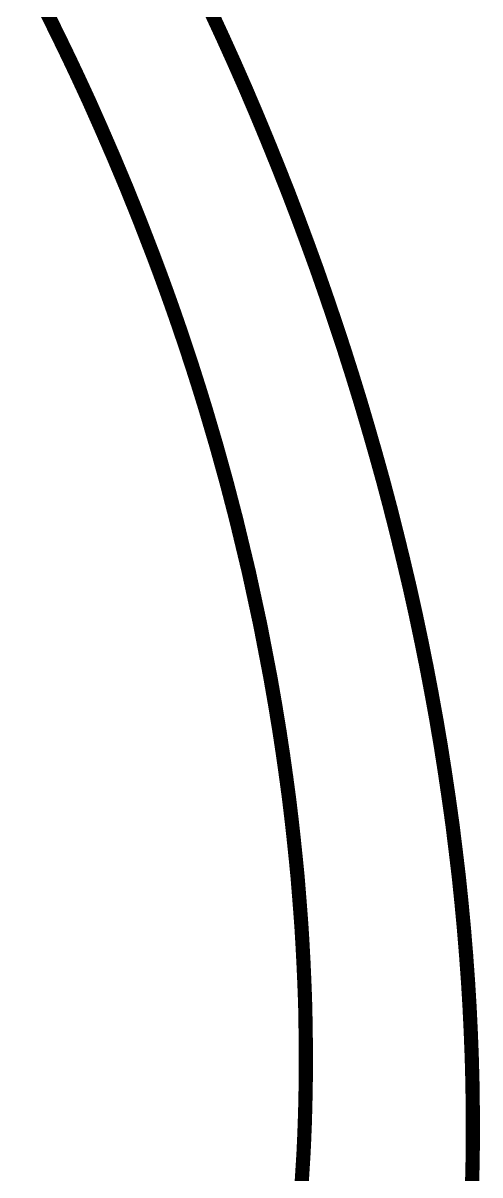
# Model space of a CAD drawing. Header units: millimetres. Extents: x 235 to 830, y 272 to 692.
# Drawn here: x 625.752 to 626.161, y 335.934 to 336.966 of the extents above; entities that cross this region are included whole.
import ezdxf

# ---------------------------------------------------------------- set-up
doc = ezdxf.new("R2010")
doc.units = ezdxf.units.MM
doc.layers.add('Mechanical1', color=6, linetype='Continuous')

msp = doc.modelspace()

# ---------------------------------------------------------------- linework, layer by layer
at = {"layer": 'Mechanical1', "const_width": 0.0127}
for points in [[(625.7586, 337.0048, -0.005724), (625.783, 336.9561)], [(625.783, 336.9561, -0.004381), (625.8011, 336.9184)], [(625.8692, 336.757, -0.00448), (625.8829, 336.7198)], [(625.8829, 336.7198, -0.005246), (625.8979, 336.6764)], [(625.8979, 336.6764, -0.006758), (625.9157, 336.6205)], [(625.9157, 336.6205, -0.012007), (625.9432, 336.5213)], [(625.9432, 336.5213, -0.016913), (625.9737, 336.3803)]]:
    msp.add_lwpolyline(points, format="xyb", dxfattribs=at)
for points in [[(625.9205, 336.9762), (625.931, 336.9535)], [(625.931, 336.9535), (625.9413, 336.9307)], [(625.9413, 336.9307), (625.9514, 336.9078)], [(625.8011, 336.9184), (625.8116, 336.8957)], [(625.9514, 336.9078), (625.9612, 336.8848)], [(625.8116, 336.8957), (625.8226, 336.8709)], [(625.9612, 336.8848), (625.9708, 336.8617)], [(625.8226, 336.8709), (625.8334, 336.846)], [(625.9708, 336.8617), (625.9802, 336.8385)], [(625.8334, 336.846), (625.8447, 336.8191)], [(625.9802, 336.8385), (625.9894, 336.8153)], [(625.8447, 336.8191), (625.8564, 336.7901)], [(625.9894, 336.8153), (625.9983, 336.792)], [(625.8564, 336.7901), (625.8692, 336.757)], [(625.9983, 336.792), (626.007, 336.7686)], [(626.007, 336.7686), (626.0155, 336.7452)], [(626.0155, 336.7452), (626.0237, 336.7217)], [(626.0237, 336.7217), (626.0317, 336.6982)], [(626.0317, 336.6982), (626.0395, 336.6746)], [(626.0395, 336.6746), (626.047, 336.651)], [(626.047, 336.651), (626.0543, 336.6273)], [(626.0543, 336.6273), (626.0613, 336.6036)], [(626.0613, 336.6036), (626.0681, 336.5799)], [(626.0681, 336.5799), (626.0747, 336.5562)], [(626.0747, 336.5562), (626.081, 336.5324)], [(626.081, 336.5324), (626.087, 336.5087)], [(626.087, 336.5087), (626.0928, 336.4849)], [(626.0928, 336.4849), (626.0984, 336.4612)], [(626.0984, 336.4612), (626.1037, 336.4374)], [(626.1037, 336.4374), (626.1087, 336.4137)], [(626.1087, 336.4137), (626.1135, 336.39)], [(626.1135, 336.39), (626.118, 336.3663)], [(625.9737, 336.3803), (625.9781, 336.355)], [(626.118, 336.3663), (626.1223, 336.3426)], [(625.9781, 336.355), (625.9819, 336.3317)], [(626.1223, 336.3426), (626.1263, 336.319)], [(625.9819, 336.3317), (625.9851, 336.3105)], [(626.1263, 336.319), (626.13, 336.2954)], [(625.9851, 336.3105), (625.9878, 336.2913)], [(626.13, 336.2954), (626.1335, 336.2718)], [(625.9878, 336.2913), (625.9904, 336.2721)], [(625.9904, 336.2721), (625.9927, 336.2528)], [(626.1335, 336.2718), (626.1368, 336.2483)], [(625.9927, 336.2528), (625.9946, 336.2357)], [(626.1368, 336.2483), (626.1397, 336.2248)], [(625.9946, 336.2357), (625.9964, 336.2185)], [(626.1397, 336.2248), (626.1425, 336.2014)], [(625.9964, 336.2185), (625.9981, 336.2014)], [(625.9981, 336.2014), (625.9993, 336.1863)], [(626.1425, 336.2014), (626.1449, 336.1781)], [(625.9993, 336.1863), (626.0005, 336.1712)], [(626.0005, 336.1712), (626.0016, 336.1562)], [(626.1449, 336.1781), (626.1471, 336.1548)], [(626.0016, 336.1562), (626.0025, 336.1411)], [(626.1471, 336.1548), (626.149, 336.1316)], [(626.0025, 336.1411), (626.0033, 336.126)], [(626.149, 336.1316), (626.1507, 336.1084)], [(626.0033, 336.126), (626.004, 336.1109)], [(626.004, 336.1109), (626.0046, 336.0958)], [(626.1507, 336.1084), (626.1521, 336.0854)], [(626.0046, 336.0958), (626.005, 336.0829)], [(626.005, 336.0829), (626.0052, 336.0699)], [(626.1521, 336.0854), (626.1532, 336.0624)], [(626.0052, 336.0699), (626.0054, 336.057)], [(626.0054, 336.057), (626.0055, 336.044)], [(626.1532, 336.0624), (626.1541, 336.0395)], [(626.0055, 336.0311), (626.0055, 336.044)], [(626.1541, 336.0395), (626.1547, 336.0168)], [(626.0054, 336.0182), (626.0055, 336.0311)], [(626.0052, 336.0053), (626.0054, 336.0182)], [(626.1547, 336.0168), (626.155, 335.9941)], [(626.0049, 335.9924), (626.0052, 336.0053)], [(626.155, 335.9941), (626.1551, 335.9715)], [(626.0045, 335.9795), (626.0049, 335.9924)], [(626.004, 335.9666), (626.0045, 335.9795)], [(626.0034, 335.9537), (626.004, 335.9666)], [(626.1549, 335.9491), (626.1551, 335.9715)], [(626.0026, 335.9409), (626.0034, 335.9537)], [(626.1544, 335.9267), (626.1549, 335.9491)], [(626.0018, 335.928), (626.0026, 335.9409)]]:
    msp.add_lwpolyline(points, dxfattribs=at)
at = {"layer": 'Mechanical1', "const_width": 0.00635}
for points in [[(625.7799, 336.9561, 1), (625.7862, 336.9561, 1)], [(625.7799, 336.9561, 1), (625.7862, 336.9561, 1)], [(625.9278, 336.9535, 1), (625.9342, 336.9535, 1)], [(625.9278, 336.9535, 1), (625.9342, 336.9535, 1)], [(625.9381, 336.9307, 1), (625.9445, 336.9307, 1)], [(625.9381, 336.9307, 1), (625.9445, 336.9307, 1)], [(625.7979, 336.9184, 1), (625.8042, 336.9184, 1)], [(625.7979, 336.9184, 1), (625.8042, 336.9184, 1)], [(625.9482, 336.9078, 1), (625.9545, 336.9078, 1)], [(625.9482, 336.9078, 1), (625.9545, 336.9078, 1)], [(625.8084, 336.8957, 1), (625.8147, 336.8957, 1)], [(625.8084, 336.8957, 1), (625.8147, 336.8957, 1)], [(625.958, 336.8848, 1), (625.9644, 336.8848, 1)], [(625.958, 336.8848, 1), (625.9644, 336.8848, 1)], [(625.8195, 336.8709, 1), (625.8258, 336.8709, 1)], [(625.8195, 336.8709, 1), (625.8258, 336.8709, 1)], [(625.9677, 336.8617, 1), (625.974, 336.8617, 1)], [(625.9677, 336.8617, 1), (625.974, 336.8617, 1)], [(625.8303, 336.846, 1), (625.8366, 336.846, 1)], [(625.8303, 336.846, 1), (625.8366, 336.846, 1)], [(625.977, 336.8385, 1), (625.9834, 336.8385, 1)], [(625.977, 336.8385, 1), (625.9834, 336.8385, 1)], [(625.8416, 336.8191, 1), (625.8479, 336.8191, 1)], [(625.8416, 336.8191, 1), (625.8479, 336.8191, 1)], [(625.9862, 336.8153, 1), (625.9926, 336.8153, 1)], [(625.9862, 336.8153, 1), (625.9926, 336.8153, 1)], [(625.8533, 336.7901, 1), (625.8596, 336.7901, 1)], [(625.8533, 336.7901, 1), (625.8596, 336.7901, 1)], [(625.9951, 336.792, 1), (626.0015, 336.792, 1)], [(625.9951, 336.792, 1), (626.0015, 336.792, 1)], [(626.0039, 336.7686, 1), (626.0102, 336.7686, 1)], [(626.0039, 336.7686, 1), (626.0102, 336.7686, 1)], [(625.866, 336.757, 1), (625.8724, 336.757, 1)], [(625.866, 336.757, 1), (625.8724, 336.757, 1)], [(626.0123, 336.7452, 1), (626.0187, 336.7452, 1)], [(626.0123, 336.7452, 1), (626.0187, 336.7452, 1)], [(625.8797, 336.7198, 1), (625.886, 336.7198, 1)], [(625.8797, 336.7198, 1), (625.886, 336.7198, 1)], [(626.0206, 336.7217, 1), (626.0269, 336.7217, 1)], [(626.0206, 336.7217, 1), (626.0269, 336.7217, 1)], [(626.0286, 336.6982, 1), (626.0349, 336.6982, 1)], [(626.0286, 336.6982, 1), (626.0349, 336.6982, 1)], [(625.8947, 336.6764, 1), (625.901, 336.6764, 1)], [(625.8947, 336.6764, 1), (625.901, 336.6764, 1)], [(626.0363, 336.6746, 1), (626.0427, 336.6746, 1)], [(626.0363, 336.6746, 1), (626.0427, 336.6746, 1)], [(626.0438, 336.651, 1), (626.0502, 336.651, 1)], [(626.0438, 336.651, 1), (626.0502, 336.651, 1)], [(626.0511, 336.6273, 1), (626.0575, 336.6273, 1)], [(626.0511, 336.6273, 1), (626.0575, 336.6273, 1)], [(625.9125, 336.6205, 1), (625.9188, 336.6205, 1)], [(625.9125, 336.6205, 1), (625.9188, 336.6205, 1)], [(626.0582, 336.6036, 1), (626.0645, 336.6036, 1)], [(626.0582, 336.6036, 1), (626.0645, 336.6036, 1)], [(626.065, 336.5799, 1), (626.0713, 336.5799, 1)], [(626.065, 336.5799, 1), (626.0713, 336.5799, 1)], [(626.0715, 336.5562, 1), (626.0779, 336.5562, 1)], [(626.0715, 336.5562, 1), (626.0779, 336.5562, 1)], [(626.0778, 336.5324, 1), (626.0841, 336.5324, 1)], [(626.0778, 336.5324, 1), (626.0841, 336.5324, 1)], [(625.94, 336.5213, 1), (625.9464, 336.5213, 1)], [(625.94, 336.5213, 1), (625.9464, 336.5213, 1)], [(626.0838, 336.5087, 1), (626.0902, 336.5087, 1)], [(626.0838, 336.5087, 1), (626.0902, 336.5087, 1)], [(626.0896, 336.4849, 1), (626.096, 336.4849, 1)], [(626.0896, 336.4849, 1), (626.096, 336.4849, 1)], [(626.0952, 336.4612, 1), (626.1015, 336.4612, 1)], [(626.0952, 336.4612, 1), (626.1015, 336.4612, 1)], [(626.1005, 336.4374, 1), (626.1068, 336.4374, 1)], [(626.1005, 336.4374, 1), (626.1068, 336.4374, 1)], [(626.1055, 336.4137, 1), (626.1119, 336.4137, 1)], [(626.1055, 336.4137, 1), (626.1119, 336.4137, 1)], [(626.1103, 336.39, 1), (626.1167, 336.39, 1)], [(626.1103, 336.39, 1), (626.1167, 336.39, 1)], [(625.9705, 336.3803, 1), (625.9769, 336.3803, 1)], [(625.9705, 336.3803, 1), (625.9769, 336.3803, 1)], [(626.1148, 336.3663, 1), (626.1212, 336.3663, 1)], [(626.1148, 336.3663, 1), (626.1212, 336.3663, 1)], [(625.975, 336.355, 1), (625.9813, 336.355, 1)], [(625.975, 336.355, 1), (625.9813, 336.355, 1)], [(626.1191, 336.3426, 1), (626.1255, 336.3426, 1)], [(626.1191, 336.3426, 1), (626.1255, 336.3426, 1)], [(625.9787, 336.3317, 1), (625.9851, 336.3317, 1)], [(625.9787, 336.3317, 1), (625.9851, 336.3317, 1)], [(626.1231, 336.319, 1), (626.1295, 336.319, 1)], [(626.1231, 336.319, 1), (626.1295, 336.319, 1)], [(625.982, 336.3105, 1), (625.9883, 336.3105, 1)], [(625.982, 336.3105, 1), (625.9883, 336.3105, 1)], [(626.1269, 336.2954, 1), (626.1332, 336.2954, 1)], [(626.1269, 336.2954, 1), (626.1332, 336.2954, 1)], [(625.9847, 336.2913, 1), (625.991, 336.2913, 1)], [(625.9847, 336.2913, 1), (625.991, 336.2913, 1)], [(625.9872, 336.2721, 1), (625.9936, 336.2721, 1)], [(625.9872, 336.2721, 1), (625.9936, 336.2721, 1)], [(626.1304, 336.2718, 1), (626.1367, 336.2718, 1)], [(626.1304, 336.2718, 1), (626.1367, 336.2718, 1)], [(625.9895, 336.2528, 1), (625.9959, 336.2528, 1)], [(625.9895, 336.2528, 1), (625.9959, 336.2528, 1)], [(626.1336, 336.2483, 1), (626.1399, 336.2483, 1)], [(626.1336, 336.2483, 1), (626.1399, 336.2483, 1)], [(625.9915, 336.2357, 1), (625.9978, 336.2357, 1)], [(625.9915, 336.2357, 1), (625.9978, 336.2357, 1)], [(626.1366, 336.2248, 1), (626.1429, 336.2248, 1)], [(626.1366, 336.2248, 1), (626.1429, 336.2248, 1)], [(625.9933, 336.2185, 1), (625.9996, 336.2185, 1)], [(625.9933, 336.2185, 1), (625.9996, 336.2185, 1)], [(625.9949, 336.2014, 1), (626.0012, 336.2014, 1)], [(625.9949, 336.2014, 1), (626.0012, 336.2014, 1)], [(626.1393, 336.2014, 1), (626.1456, 336.2014, 1)], [(626.1393, 336.2014, 1), (626.1456, 336.2014, 1)], [(625.9962, 336.1863, 1), (626.0025, 336.1863, 1)], [(625.9962, 336.1863, 1), (626.0025, 336.1863, 1)], [(625.9974, 336.1712, 1), (626.0037, 336.1712, 1)], [(625.9974, 336.1712, 1), (626.0037, 336.1712, 1)], [(626.1417, 336.1781, 1), (626.1481, 336.1781, 1)], [(626.1417, 336.1781, 1), (626.1481, 336.1781, 1)], [(625.9984, 336.1562, 1), (626.0048, 336.1562, 1)], [(625.9984, 336.1562, 1), (626.0048, 336.1562, 1)], [(626.1439, 336.1548, 1), (626.1503, 336.1548, 1)], [(626.1439, 336.1548, 1), (626.1503, 336.1548, 1)], [(625.9993, 336.1411, 1), (626.0057, 336.1411, 1)], [(625.9993, 336.1411, 1), (626.0057, 336.1411, 1)], [(626.1458, 336.1316, 1), (626.1522, 336.1316, 1)], [(626.1458, 336.1316, 1), (626.1522, 336.1316, 1)], [(626.0002, 336.126, 1), (626.0065, 336.126, 1)], [(626.0002, 336.126, 1), (626.0065, 336.126, 1)], [(626.0008, 336.1109, 1), (626.0072, 336.1109, 1)], [(626.0008, 336.1109, 1), (626.0072, 336.1109, 1)], [(626.1475, 336.1084, 1), (626.1539, 336.1084, 1)], [(626.1475, 336.1084, 1), (626.1539, 336.1084, 1)], [(626.0014, 336.0958, 1), (626.0077, 336.0958, 1)], [(626.0014, 336.0958, 1), (626.0077, 336.0958, 1)], [(626.0018, 336.0829, 1), (626.0081, 336.0829, 1)], [(626.0018, 336.0829, 1), (626.0081, 336.0829, 1)], [(626.1489, 336.0854, 1), (626.1552, 336.0854, 1)], [(626.1489, 336.0854, 1), (626.1552, 336.0854, 1)], [(626.0021, 336.0699, 1), (626.0084, 336.0699, 1)], [(626.0021, 336.0699, 1), (626.0084, 336.0699, 1)], [(626.0022, 336.057, 1), (626.0086, 336.057, 1)], [(626.0022, 336.057, 1), (626.0086, 336.057, 1)], [(626.15, 336.0624, 1), (626.1564, 336.0624, 1)], [(626.15, 336.0624, 1), (626.1564, 336.0624, 1)], [(626.0023, 336.044, 1), (626.0087, 336.044, 1)], [(626.0023, 336.044, 1), (626.0087, 336.044, 1)], [(626.1509, 336.0395, 1), (626.1572, 336.0395, 1)], [(626.1509, 336.0395, 1), (626.1572, 336.0395, 1)], [(626.0023, 336.0311, 1), (626.0087, 336.0311, 1)], [(626.0023, 336.0311, 1), (626.0087, 336.0311, 1)], [(626.0022, 336.0182, 1), (626.0086, 336.0182, 1)], [(626.0022, 336.0182, 1), (626.0086, 336.0182, 1)], [(626.1515, 336.0168, 1), (626.1578, 336.0168, 1)], [(626.1515, 336.0168, 1), (626.1578, 336.0168, 1)], [(626.002, 336.0053, 1), (626.0084, 336.0053, 1)], [(626.002, 336.0053, 1), (626.0084, 336.0053, 1)], [(626.1518, 335.9941, 1), (626.1582, 335.9941, 1)], [(626.1518, 335.9941, 1), (626.1582, 335.9941, 1)], [(626.0017, 335.9924, 1), (626.0081, 335.9924, 1)], [(626.0017, 335.9924, 1), (626.0081, 335.9924, 1)], [(626.0013, 335.9795, 1), (626.0077, 335.9795, 1)], [(626.0013, 335.9795, 1), (626.0077, 335.9795, 1)], [(626.0008, 335.9666, 1), (626.0071, 335.9666, 1)], [(626.0008, 335.9666, 1), (626.0071, 335.9666, 1)], [(626.1519, 335.9715, 1), (626.1583, 335.9715, 1)], [(626.1519, 335.9715, 1), (626.1583, 335.9715, 1)], [(626.0002, 335.9537, 1), (626.0065, 335.9537, 1)], [(626.0002, 335.9537, 1), (626.0065, 335.9537, 1)], [(626.1517, 335.9491, 1), (626.1581, 335.9491, 1)], [(626.1517, 335.9491, 1), (626.1581, 335.9491, 1)], [(625.9995, 335.9409, 1), (626.0058, 335.9409, 1)], [(625.9995, 335.9409, 1), (626.0058, 335.9409, 1)]]:
    msp.add_lwpolyline(points, format="xyb", close=True, dxfattribs=at)

doc.saveas('drawing.dxf')
